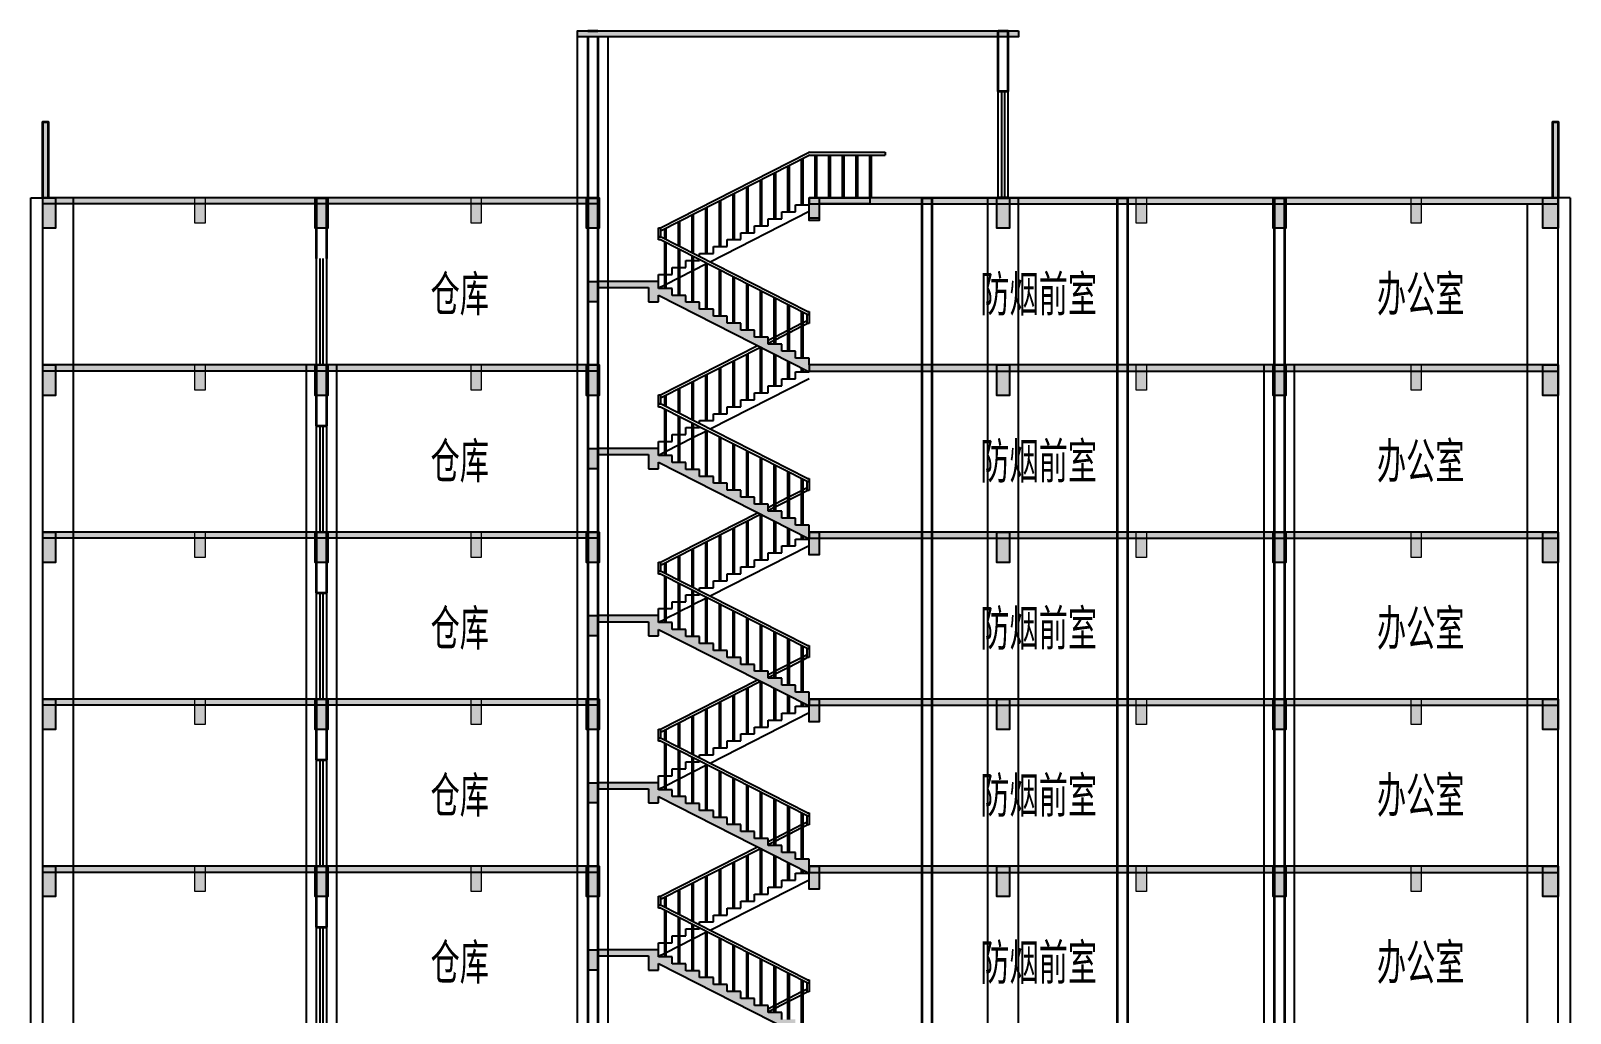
# Model space of a CAD drawing. Extents: x -129850 to 18340, y -11508 to 71861.
# Drawn here: x -30040 to 340, y 50198 to 69600 of the extents above; entities that cross this region are included whole.
import ezdxf

# ---------------------------------------------------------------- set-up
doc = ezdxf.new("R2010")
doc.units = 0
doc.header["$LTSCALE"] = 1000
doc.header["$MEASUREMENT"] = 0
for name, color, linetype in [('Beam', 230, 'Continuous'), ('COLUMN', 170, 'Continuous'), ('E_CURTWALL', 51, 'Continuous'), ('E_LINE', 7, 'Continuous'), ('FLOOR-100', 173, 'Continuous'), ('PUB_HATCH', 42, 'Continuous'), ('S_E_STAIR', 4, 'Continuous'), ('S_STAIR', 70, 'Continuous'), ('S_WINDOW', 4, 'Continuous'), ('Text', 7, 'Continuous'), ('TL-floor', 35, 'Continuous')]:
    doc.layers.add(name, color=color, linetype=linetype)
doc.layers.add('S_Beam', color=4, linetype='Continuous', lineweight=9)
doc.layers.add('S_WALL', color=40, linetype='Continuous', lineweight=35)
doc.styles.get("Standard").update_dxf_attribs({"font": 'gbenor.shx', "bigfont": 'gbcbig.shx'})

# ---------------------------------------------------------------- blocks, each defined once
blk = doc.blocks.new('$EWDLib$00001159')
for p, q in [((0, 0), (0, 1500)), ((84, 0), (84, 1500)), ((156, 0), (156, 1500)), ((240, 0), (240, 1500))]:
    blk.add_line(p, q)
blk = doc.blocks.new('*U270')
at = {"layer": 'Beam'}
h = blk.add_hatch(color=256, dxfattribs=at)
h.dxf.hatch_style = 1
h.paths.add_polyline_path([(-14950, 300), (-14700, 300), (-14700, -300), (-14950, -300)])
h = blk.add_hatch(color=256, dxfattribs=at)
h.dxf.hatch_style = 1
h.paths.add_polyline_path([(-9575, 300), (-9325, 300), (-9325, -300), (-9575, -300)])
h = blk.add_hatch(color=256, dxfattribs=at)
h.dxf.hatch_style = 1
h.paths.add_polyline_path([(-4225, 300), (-3975, 300), (-3975, -300), (-4225, -300)])
h = blk.add_hatch(color=256, dxfattribs=at)
h.dxf.hatch_style = 1
h.paths.add_polyline_path([(3875, 300), (4125, 300), (4125, -300), (3875, -300)])
h = blk.add_hatch(color=256, dxfattribs=at)
h.dxf.hatch_style = 1
h.paths.add_polyline_path([(9325, 300), (9575, 300), (9575, -300), (9325, -300)])
h = blk.add_hatch(color=256, dxfattribs=at)
h.dxf.hatch_style = 1
h.paths.add_polyline_path([(14650, 300), (14950, 300), (14950, -300), (14650, -300)])
at = {"layer": 'S_Beam'}
h = blk.add_hatch(color=256, dxfattribs=at)
h.dxf.hatch_style = 1
h.paths.add_polyline_path([(-11950, 300), (-11750, 300), (-11750, -200), (-11950, -200)])
h = blk.add_hatch(color=256, dxfattribs=at)
h.dxf.hatch_style = 1
h.paths.add_polyline_path([(-6500, 300), (-6300, 300), (-6300, -200), (-6500, -200)])
h = blk.add_hatch(color=256, dxfattribs=at)
h.dxf.hatch_style = 1
h.paths.add_polyline_path([(6625, 300), (6825, 300), (6825, -200), (6625, -200)])
h = blk.add_hatch(color=256, dxfattribs=at)
h.dxf.hatch_style = 1
h.paths.add_polyline_path([(12050, 300), (12250, 300), (12250, -200), (12050, -200)])
at = {"layer": 'Beam'}
for points in [[(-14950, 300), (-14700, 300), (-14700, -300), (-14950, -300)], [(-9575, 300), (-9325, 300), (-9325, -300), (-9575, -300)], [(-4225, 300), (-3975, 300), (-3975, -300), (-4225, -300)], [(3875, 300), (4125, 300), (4125, -300), (3875, -300)], [(9325, 300), (9575, 300), (9575, -300), (9325, -300)], [(14650, 300), (14950, 300), (14950, -300), (14650, -300)]]:
    blk.add_lwpolyline(points, close=True, dxfattribs=at)
at = {"layer": 'S_Beam'}
for points in [[(-11950, 300), (-11750, 300), (-11750, -200), (-11950, -200)], [(-6500, 300), (-6300, 300), (-6300, -200), (-6500, -200)], [(6625, 300), (6825, 300), (6825, -200), (6625, -200)], [(12050, 300), (12250, 300), (12250, -200), (12050, -200)]]:
    blk.add_lwpolyline(points, close=True, dxfattribs=at)
blk = doc.blocks.new('*U271')
at = {"layer": 'S_Beam', "color": 0, "linetype": 'ByBlock', "lineweight": -2, "transparency": 16777216}
for p in [(0, 49500), (0, 46200), (0, 42900), (0, 39600), (0, 36300)]:
    blk.add_blockref('*U270', p, dxfattribs=at)

msp = doc.modelspace()

# ---------------------------------------------------------------- hatches: boundary and pattern name
at = {"layer": 'FLOOR-100'}
h = msp.add_hatch(color=256, dxfattribs=at)
h.dxf.hatch_style = 1
h.paths.add_polyline_path([(-10550, 69480), (-10550, 69600), (-19250, 69600), (-19250, 69480)])
h = msp.add_hatch(color=256, dxfattribs=at)
h.dxf.hatch_style = 1
h.paths.add_polyline_path([(-18850, 66300), (-29800, 66300), (-29800, 66180), (-18850, 66180)])
h = msp.add_hatch(color=256, dxfattribs=at)
h.dxf.hatch_style = 1
h.paths.add_polyline_path([(-12450, 66180), (-12450, 66300), (-14680, 66300), (-14680, 66180)])
h = msp.add_hatch(color=256, dxfattribs=at)
h.dxf.hatch_style = 1
h.paths.add_polyline_path([(100, 66180), (100, 66300), (-12450, 66300), (-12450, 66180)])
h = msp.add_hatch(color=256, dxfattribs=at)
h.dxf.hatch_style = 1
h.paths.add_polyline_path([(-18850, 63000), (-29800, 63000), (-29800, 62880), (-18850, 62880)])
h = msp.add_hatch(color=256, dxfattribs=at)
h.dxf.hatch_style = 1
h.paths.add_polyline_path([(-12450, 63000), (-14680, 63000), (-14680, 62880), (-12450, 62880)])
h = msp.add_hatch(color=256, dxfattribs=at)
h.dxf.hatch_style = 1
h.paths.add_polyline_path([(100, 62880), (100, 63000), (-12450, 63000), (-12450, 62880)])
h = msp.add_hatch(color=256, dxfattribs=at)
h.dxf.hatch_style = 1
h.paths.add_polyline_path([(-18850, 59700), (-29800, 59700), (-29800, 59580), (-18850, 59580)])
h = msp.add_hatch(color=256, dxfattribs=at)
h.dxf.hatch_style = 1
h.paths.add_polyline_path([(-12450, 59700), (-14680, 59700), (-14680, 59580), (-12450, 59580)])
h = msp.add_hatch(color=256, dxfattribs=at)
h.dxf.hatch_style = 1
h.paths.add_polyline_path([(100, 59580), (100, 59700), (-12450, 59700), (-12450, 59580)])
h = msp.add_hatch(color=256, dxfattribs=at)
h.dxf.hatch_style = 1
h.paths.add_polyline_path([(-18850, 56400), (-29800, 56400), (-29800, 56280), (-18850, 56280)])
h = msp.add_hatch(color=256, dxfattribs=at)
h.dxf.hatch_style = 1
h.paths.add_polyline_path([(-12450, 56400), (-14680, 56400), (-14680, 56280), (-12450, 56280)])
h = msp.add_hatch(color=256, dxfattribs=at)
h.dxf.hatch_style = 1
h.paths.add_polyline_path([(100, 56280), (100, 56400), (-12450, 56400), (-12450, 56280)])
h = msp.add_hatch(color=256, dxfattribs=at)
h.dxf.hatch_style = 1
h.paths.add_polyline_path([(-18850, 53100), (-29800, 53100), (-29800, 52980), (-18850, 52980)])
h = msp.add_hatch(color=256, dxfattribs=at)
h.dxf.hatch_style = 1
h.paths.add_polyline_path([(-12450, 53100), (-14680, 53100), (-14680, 52980), (-12450, 52980)])
h = msp.add_hatch(color=256, dxfattribs=at)
h.dxf.hatch_style = 1
h.paths.add_polyline_path([(100, 52980), (100, 53100), (-12450, 53100), (-12450, 52980)])
at = {"layer": 'PUB_HATCH'}
for points in [[(-14680, 66300), (-13480, 66300), (-13480, 66180), (-14480, 66180), (-14480, 65900), (-14680, 65900)], [(-17650, 64650), (-18850, 64650), (-18850, 64530), (-17850, 64530), (-17850, 64250), (-17650, 64250)], [(-14680, 63000), (-14680, 63137.5), (-14950, 63137.5), (-14950, 63275), (-15220, 63275), (-15220, 63412.5), (-15490, 63412.5), (-15490, 63550), (-15760, 63550), (-15760, 63687.5), (-16030, 63687.5), (-16030, 63825), (-16300, 63825), (-16300, 63962.5), (-16570, 63962.5), (-16570, 64100), (-16840, 64100), (-16840, 64237.5), (-17110, 64237.5), (-17110, 64375), (-17380, 64375), (-17380, 64512.5), (-17650, 64512.5), (-17650, 64530), (-17650, 64377.8), (-14680, 62865.3)], [(-17650, 61350), (-18850, 61350), (-18850, 61230), (-17850, 61230), (-17850, 60950), (-17650, 60950)], [(-14680, 59700), (-14680, 59837.5), (-14950, 59837.5), (-14950, 59975), (-15220, 59975), (-15220, 60112.5), (-15490, 60112.5), (-15490, 60250), (-15760, 60250), (-15760, 60387.5), (-16030, 60387.5), (-16030, 60525), (-16300, 60525), (-16300, 60662.5), (-16570, 60662.5), (-16570, 60800), (-16840, 60800), (-16840, 60937.5), (-17110, 60937.5), (-17110, 61075), (-17380, 61075), (-17380, 61212.5), (-17650, 61212.5), (-17650, 61230), (-17650, 61077.8), (-14680, 59565.3)], [(-17650, 58050), (-18850, 58050), (-18850, 57930), (-17850, 57930), (-17850, 57650), (-17650, 57650)], [(-14680, 56400), (-14680, 56537.5), (-14950, 56537.5), (-14950, 56675), (-15220, 56675), (-15220, 56812.5), (-15490, 56812.5), (-15490, 56950), (-15760, 56950), (-15760, 57087.5), (-16030, 57087.5), (-16030, 57225), (-16300, 57225), (-16300, 57362.5), (-16570, 57362.5), (-16570, 57500), (-16840, 57500), (-16840, 57637.5), (-17110, 57637.5), (-17110, 57775), (-17380, 57775), (-17380, 57912.5), (-17650, 57912.5), (-17650, 57930), (-17650, 57777.8), (-14680, 56265.3)], [(-17650, 54750), (-18850, 54750), (-18850, 54630), (-17850, 54630), (-17850, 54350), (-17650, 54350)], [(-14680, 53100), (-14680, 53237.5), (-14950, 53237.5), (-14950, 53375), (-15220, 53375), (-15220, 53512.5), (-15490, 53512.5), (-15490, 53650), (-15760, 53650), (-15760, 53787.5), (-16030, 53787.5), (-16030, 53925), (-16300, 53925), (-16300, 54062.5), (-16570, 54062.5), (-16570, 54200), (-16840, 54200), (-16840, 54337.5), (-17110, 54337.5), (-17110, 54475), (-17380, 54475), (-17380, 54612.5), (-17650, 54612.5), (-17650, 54630), (-17650, 54477.8), (-14680, 52965.3)], [(-17650, 51450), (-18850, 51450), (-18850, 51330), (-17850, 51330), (-17850, 51050), (-17650, 51050)], [(-14680, 49800), (-14680, 49937.5), (-14950, 49937.5), (-14950, 50075), (-15220, 50075), (-15220, 50212.5), (-15490, 50212.5), (-15490, 50350), (-15760, 50350), (-15760, 50487.5), (-16030, 50487.5), (-16030, 50625), (-16300, 50625), (-16300, 50762.5), (-16570, 50762.5), (-16570, 50900), (-16840, 50900), (-16840, 51037.5), (-17110, 51037.5), (-17110, 51175), (-17380, 51175), (-17380, 51312.5), (-17650, 51312.5), (-17650, 51330), (-17650, 51177.8), (-14680, 49665.3)]]:
    msp.add_hatch(color=256, dxfattribs=at).paths.add_polyline_path(points)
at = {"layer": 'S_WALL'}
h = msp.add_hatch(color=256, dxfattribs=at)
h.dxf.hatch_style = 1
h.paths.add_polyline_path([(-29700, 67800), (-29800, 67800), (-29800, 66300), (-29700, 66300)])
h.paths.add_polyline_path([(0, 66300), (100, 66300), (100, 67800), (0, 67800)])
at = {"layer": 'TL-floor'}
h = msp.add_hatch(color=256, dxfattribs=at)
h.dxf.hatch_style = 1
h.paths.add_polyline_path([(-14680, 65850), (-14480, 65850), (-14480, 66300), (-14680, 66300)])
h = msp.add_hatch(color=256, dxfattribs=at)
h.dxf.hatch_style = 1
h.paths.add_polyline_path([(-18850, 64649.9), (-19050, 64649.9), (-19050, 64249.9), (-18850, 64249.9)])
h = msp.add_hatch(color=256, dxfattribs=at)
h.dxf.hatch_style = 1
h.paths.add_polyline_path([(-18850, 61349.9), (-19050, 61349.9), (-19050, 60949.9), (-18850, 60949.9)])
h = msp.add_hatch(color=256, dxfattribs=at)
h.dxf.hatch_style = 1
h.paths.add_polyline_path([(-14680, 59250), (-14480, 59250), (-14480, 59700), (-14680, 59700)])
h = msp.add_hatch(color=256, dxfattribs=at)
h.dxf.hatch_style = 1
h.paths.add_polyline_path([(-18850, 58049.9), (-19050, 58049.9), (-19050, 57649.9), (-18850, 57649.9)])
h = msp.add_hatch(color=256, dxfattribs=at)
h.dxf.hatch_style = 1
h.paths.add_polyline_path([(-14680, 55950), (-14480, 55950), (-14480, 56400), (-14680, 56400)])
h = msp.add_hatch(color=256, dxfattribs=at)
h.dxf.hatch_style = 1
h.paths.add_polyline_path([(-18850, 54749.9), (-19050, 54749.9), (-19050, 54349.9), (-18850, 54349.9)])
h = msp.add_hatch(color=256, dxfattribs=at)
h.dxf.hatch_style = 1
h.paths.add_polyline_path([(-14680, 52650), (-14480, 52650), (-14480, 53100), (-14680, 53100)])
h = msp.add_hatch(color=256, dxfattribs=at)
h.dxf.hatch_style = 1
h.paths.add_polyline_path([(-18850, 51449.9), (-19050, 51449.9), (-19050, 51049.9), (-18850, 51049.9)])

# ---------------------------------------------------------------- linework, layer by layer
at = {"layer": 'COLUMN'}
for p, q in [((-19250, -4500), (-19250, 69480)), ((-18650, 69480), (-18650, -4500)), ((-29800, 13500), (-29800, 66300)), ((-29200, -4500), (-29200, 66300)), ((-11150, -4500), (-11150, 66300)), ((-10550, -4500), (-10550, 66300)), ((100, -4500), (100, 66240)), ((-500, 13500), (-500, 66180)), ((-24600, -4500), (-24600, 63000)), ((-24000, -4500), (-24000, 63000)), ((-5700, -4500), (-5700, 63000)), ((-5100, -4500), (-5100, 63000))]:
    msp.add_line(p, q, dxfattribs=at)
at = {"layer": 'E_CURTWALL'}
for p, q in [((-30040, 13500), (-30040, 66300)), ((-30040, 66300), (-29800, 66300)), ((340, 66300), (100, 66300)), ((340, 66300), (340, 13500))]:
    msp.add_line(p, q, dxfattribs=at)
at = {"layer": 'E_LINE'}
for p, q in [((-12250, 61800), (-12250, 66300)), ((-12250, 66300), (-8600, 66300)), ((-8600, 66300), (-8600, 61800)), ((-8400, 66300), (-8400, 61800)), ((0, 66300), (-5300, 66300)), ((-12250, 58500), (-12250, 59700)), ((-8600, 59700), (-8600, 58500)), ((-8400, 59700), (-8400, 58500)), ((-12250, 55200), (-12250, 56400)), ((-8600, 56400), (-8600, 55200)), ((-8400, 56400), (-8400, 55200)), ((-12250, 51900), (-12250, 53100)), ((-8600, 53100), (-8600, 51900)), ((-8400, 53100), (-8400, 51900))]:
    msp.add_line(p, q, dxfattribs=at)
at = {"layer": 'FLOOR-100'}
for p, q in [((-18850, 66300), (-29800, 66300)), ((-18850, 66180), (-29800, 66180)), ((-18850, 63000), (-29800, 63000)), ((-18850, 62880), (-29800, 62880)), ((-18850, 59700), (-29800, 59700)), ((-18850, 59580), (-29800, 59580)), ((-18850, 56400), (-29800, 56400)), ((-18850, 56280), (-29800, 56280)), ((-18850, 53100), (-29800, 53100)), ((-18850, 52980), (-29800, 52980))]:
    msp.add_line(p, q, dxfattribs=at)
for points in [[(-10550, 69600), (-10550, 69480), (-19250, 69480), (-19250, 69600)], [(-14680, 66300), (-14680, 66180), (-12450, 66180), (-12450, 66300)], [(-12450, 66300), (-12450, 66180), (100, 66180), (100, 66300)], [(-14680, 63000), (-14680, 62880), (-12450, 62880), (-12450, 63000)], [(-12450, 63000), (-12450, 62880), (100, 62880), (100, 63000)], [(-14680, 59700), (-14680, 59580), (-12450, 59580), (-12450, 59700)], [(-12450, 59700), (-12450, 59580), (100, 59580), (100, 59700)], [(-14680, 56400), (-14680, 56280), (-12450, 56280), (-12450, 56400)], [(-12450, 56400), (-12450, 56280), (100, 56280), (100, 56400)], [(-14680, 53100), (-14680, 52980), (-12450, 52980), (-12450, 53100)], [(-12450, 53100), (-12450, 52980), (100, 52980), (100, 53100)]]:
    msp.add_lwpolyline(points, close=True, dxfattribs=at)
at = {"layer": 'S_E_STAIR'}
for p, q in [((-17610, 65707.9), (-14690.7, 67194.6)), ((-14668, 67200), (-13180, 67200)), ((-14668, 67140), (-13180, 67140)), ((-14560, 66300), (-14560, 67140)), ((-14530, 66300), (-14530, 67140)), ((-14290, 66300), (-14290, 67140)), ((-14260, 66300), (-14260, 67140)), ((-14020, 66300), (-14020, 67140)), ((-13990, 66300), (-13990, 67140)), ((-13750, 66300), (-13750, 67140)), ((-13720, 66300), (-13720, 67140)), ((-13480, 66300), (-13480, 67140)), ((-13450, 66300), (-13450, 67140)), ((-13180, 67200), (-13180, 67140)), ((-17610, 65647.9), (-14690.7, 67134.6)), ((-15100, 66025), (-15100, 66926.1)), ((-15070, 66025), (-15070, 66941.4)), ((-14830, 66162.5), (-14830, 67063.6)), ((-14800, 66162.5), (-14800, 67078.9)), ((-15640, 65750), (-15640, 66651.1)), ((-15610, 65750), (-15610, 66666.4)), ((-15370, 65887.5), (-15370, 66788.6)), ((-15340, 65887.5), (-15340, 66803.9)), ((-16450, 65337.5), (-16450, 66238.6)), ((-16420, 65337.5), (-16420, 66253.9)), ((-16180, 65475), (-16180, 66376.1)), ((-16150, 65475), (-16150, 66391.4)), ((-15910, 65612.5), (-15910, 66513.6)), ((-15880, 65612.5), (-15880, 66528.9)), ((-14680, 66162.5), (-14680, 66300)), ((-16990, 65213.9), (-16990, 65963.6)), ((-16960, 65198.6), (-16960, 65978.9)), ((-16720, 65200), (-16720, 66101.1)), ((-16690, 65200), (-16690, 66116.4)), ((-14680, 66027.8), (-16634.1, 65032.7)), ((-15220, 65887.5), (-15220, 66025)), ((-15220, 66025), (-14950, 66025)), ((-14950, 66025), (-14950, 66162.5)), ((-14950, 66162.5), (-14680, 66162.5)), ((-17650, 65529.6), (-17650, 65707.9)), ((-17650, 65707.9), (-17610, 65707.9)), ((-17610, 65707.9), (-17610, 65529.6)), ((-17530, 65488.9), (-17530, 65688.6)), ((-17500, 65473.6), (-17500, 65703.9)), ((-17260, 65351.4), (-17260, 65826.1)), ((-17230, 65336.1), (-17230, 65841.4)), ((-15760, 65612.5), (-15760, 65750)), ((-15760, 65750), (-15490, 65750)), ((-15490, 65750), (-15490, 65887.5)), ((-15490, 65887.5), (-15220, 65887.5)), ((-17650, 65469.6), (-17650, 65529.6)), ((-17650, 65529.6), (-17610, 65529.6)), ((-17610, 65529.6), (-17650, 65529.6)), ((-17610, 65469.6), (-17650, 65469.6)), ((-14720, 64057.9), (-17610, 65529.6)), ((-14720, 63997.9), (-17610, 65469.6)), ((-17530, 64512.5), (-17530, 65428.9)), ((-17500, 64512.5), (-17500, 65413.6)), ((-16570, 65200), (-16570, 65337.5)), ((-16570, 65337.5), (-16300, 65337.5)), ((-16300, 65337.5), (-16300, 65475)), ((-16300, 65475), (-16030, 65475)), ((-16030, 65475), (-16030, 65612.5)), ((-16030, 65612.5), (-15760, 65612.5)), ((-17260, 64375), (-17260, 65291.4)), ((-17230, 64375), (-17230, 65276.1)), ((-17110, 64925), (-17110, 65062.5)), ((-17110, 65062.5), (-16990, 65062.5)), ((-16990, 64237.5), (-16990, 65153.9)), ((-16960, 64237.5), (-16960, 65138.6)), ((-16960, 65062.5), (-16840, 65062.5)), ((-16840, 65137.5), (-16840, 65200)), ((-16840, 65200), (-16570, 65200)), ((-16840, 65062.5), (-16840, 65077.5)), ((-16720, 64100), (-16720, 65016.4)), ((-17650, 64650), (-17650, 64787.5)), ((-17650, 64787.5), (-17530, 64787.5)), ((-17500, 64787.5), (-17380, 64787.5)), ((-17260, 64713.9), (-17500, 64591.7)), ((-17380, 64787.5), (-17380, 64925)), ((-17380, 64925), (-17260, 64925)), ((-17230, 64925), (-17110, 64925)), ((-16990, 64851.4), (-17230, 64729.2)), ((-16720, 64988.9), (-16960, 64866.7)), ((-16690, 64100), (-16690, 65001.1)), ((-16450, 63962.5), (-16450, 64878.9)), ((-16420, 63962.5), (-16420, 64863.6)), ((-16180, 63825), (-16180, 64741.4)), ((-16150, 63825), (-16150, 64726.1)), ((-17530, 64576.4), (-17650, 64515.3)), ((-15910, 63687.5), (-15910, 64603.9)), ((-15880, 63687.5), (-15880, 64588.6)), ((-15640, 63550), (-15640, 64466.4)), ((-15610, 63550), (-15610, 64451.1)), ((-15370, 63412.5), (-15370, 64328.9)), ((-15340, 63412.5), (-15340, 64313.6)), ((-15100, 63275), (-15100, 64191.4)), ((-15070, 63275), (-15070, 64176.1)), ((-15070, 63701.4), (-14830, 63823.6)), ((-14830, 63137.5), (-14830, 64053.9)), ((-14800, 63137.5), (-14800, 64038.6)), ((-14800, 63838.9), (-14720, 63879.6)), ((-14800, 63778.9), (-14720, 63819.6)), ((-14720, 64057.9), (-14680, 64057.9)), ((-14680, 63997.9), (-14720, 63997.9)), ((-14720, 63997.9), (-14680, 63997.9)), ((-14720, 63819.6), (-14720, 63997.9)), ((-14680, 63819.6), (-14720, 63819.6)), ((-14680, 64057.9), (-14680, 63997.9)), ((-14680, 63997.9), (-14680, 63819.6)), ((-15490, 63487.5), (-15370, 63548.6)), ((-15340, 63563.9), (-15100, 63686.1)), ((-15340, 63503.9), (-15100, 63626.1)), ((-15070, 63641.4), (-14830, 63763.6)), ((-17610, 62407.9), (-15695.9, 63382.7)), ((-17610, 62347.9), (-15636.9, 63352.7)), ((-15910, 62312.5), (-15910, 63213.6)), ((-15880, 62312.5), (-15880, 63228.9)), ((-15640, 62450), (-15640, 63351.1)), ((-15610, 62450), (-15610, 63338.9)), ((-15490, 63427.5), (-15370, 63488.6)), ((-15370, 62587.5), (-15370, 63216.7)), ((-15340, 62587.5), (-15340, 63201.4)), ((-16450, 62037.5), (-16450, 62938.6)), ((-16420, 62037.5), (-16420, 62953.9)), ((-16180, 62175), (-16180, 63076.1)), ((-16150, 62175), (-16150, 63091.4)), ((-15100, 62725), (-15100, 63079.2)), ((-15070, 62725), (-15070, 63063.9)), ((-14830, 62862.5), (-14830, 62941.7)), ((-14800, 62862.5), (-14800, 62926.4)), ((-16990, 61913.9), (-16990, 62663.6)), ((-16960, 61898.6), (-16960, 62678.9)), ((-16720, 61900), (-16720, 62801.1)), ((-16690, 61900), (-16690, 62816.4)), ((-14680, 62727.8), (-16634.1, 61732.7)), ((-15490, 62450), (-15490, 62587.5)), ((-15490, 62587.5), (-15220, 62587.5)), ((-15220, 62587.5), (-15220, 62725)), ((-15220, 62725), (-14950, 62725)), ((-14950, 62725), (-14950, 62862.5)), ((-14950, 62862.5), (-14680, 62862.5)), ((-17650, 62229.6), (-17650, 62407.9)), ((-17650, 62407.9), (-17610, 62407.9)), ((-17610, 62407.9), (-17610, 62229.6)), ((-17530, 62188.9), (-17530, 62388.6)), ((-17500, 62173.6), (-17500, 62403.9)), ((-17260, 62051.4), (-17260, 62526.1)), ((-17230, 62036.1), (-17230, 62541.4)), ((-16030, 62175), (-16030, 62312.5)), ((-16030, 62312.5), (-15760, 62312.5)), ((-15760, 62312.5), (-15760, 62450)), ((-15760, 62450), (-15490, 62450)), ((-17650, 62169.6), (-17650, 62229.6)), ((-17650, 62229.6), (-17610, 62229.6)), ((-17610, 62229.6), (-17650, 62229.6)), ((-17610, 62169.6), (-17650, 62169.6)), ((-14720, 60757.9), (-17610, 62229.6)), ((-14720, 60697.9), (-17610, 62169.6)), ((-17530, 61212.5), (-17530, 62128.9)), ((-17500, 61212.5), (-17500, 62113.6)), ((-17260, 61075), (-17260, 61991.4)), ((-17230, 61075), (-17230, 61976.1)), ((-16570, 61900), (-16570, 62037.5)), ((-16570, 62037.5), (-16300, 62037.5)), ((-16300, 62037.5), (-16300, 62175)), ((-16300, 62175), (-16030, 62175)), ((-17110, 61625), (-17110, 61762.5)), ((-17110, 61762.5), (-16990, 61762.5)), ((-16990, 60937.5), (-16990, 61853.9)), ((-16960, 60937.5), (-16960, 61838.6)), ((-16960, 61762.5), (-16840, 61762.5)), ((-16720, 61688.9), (-16960, 61566.7)), ((-16840, 61837.5), (-16840, 61900)), ((-16840, 61900), (-16570, 61900)), ((-16840, 61762.5), (-16840, 61777.5)), ((-16720, 60800), (-16720, 61716.4)), ((-16690, 60800), (-16690, 61701.1)), ((-17650, 61350), (-17650, 61487.5)), ((-17650, 61487.5), (-17530, 61487.5)), ((-17500, 61487.5), (-17380, 61487.5)), ((-17260, 61413.9), (-17500, 61291.7)), ((-17380, 61487.5), (-17380, 61625)), ((-17380, 61625), (-17260, 61625)), ((-17230, 61625), (-17110, 61625)), ((-16990, 61551.4), (-17230, 61429.2)), ((-16450, 60662.5), (-16450, 61578.9)), ((-16420, 60662.5), (-16420, 61563.6)), ((-16180, 60525), (-16180, 61441.4)), ((-16150, 60525), (-16150, 61426.1)), ((-17530, 61276.4), (-17650, 61215.3)), ((-15910, 60387.5), (-15910, 61303.9)), ((-15880, 60387.5), (-15880, 61288.6)), ((-15640, 60250), (-15640, 61166.4)), ((-15610, 60250), (-15610, 61151.1)), ((-15370, 60112.5), (-15370, 61028.9)), ((-15340, 60112.5), (-15340, 61013.6)), ((-15100, 59975), (-15100, 60891.4)), ((-15070, 59975), (-15070, 60876.1)), ((-15070, 60401.4), (-14830, 60523.6)), ((-15070, 60341.4), (-14830, 60463.6)), ((-14830, 59837.5), (-14830, 60753.9)), ((-14800, 59837.5), (-14800, 60738.6)), ((-14800, 60538.9), (-14720, 60579.6)), ((-14800, 60478.9), (-14720, 60519.6)), ((-14720, 60757.9), (-14680, 60757.9)), ((-14680, 60697.9), (-14720, 60697.9)), ((-14720, 60697.9), (-14680, 60697.9)), ((-14720, 60519.6), (-14720, 60697.9)), ((-14680, 60519.6), (-14720, 60519.6)), ((-14680, 60757.9), (-14680, 60697.9)), ((-14680, 60697.9), (-14680, 60519.6)), ((-15490, 60187.5), (-15370, 60248.6)), ((-15490, 60127.5), (-15370, 60188.6)), ((-15340, 60263.9), (-15100, 60386.1)), ((-15340, 60203.9), (-15100, 60326.1)), ((-17610, 59107.9), (-15695.9, 60082.7)), ((-17610, 59047.9), (-15636.9, 60052.7)), ((-15910, 59012.5), (-15910, 59913.6)), ((-15880, 59012.5), (-15880, 59928.9)), ((-15640, 59150), (-15640, 60051.1)), ((-15610, 59150), (-15610, 60038.9)), ((-15370, 59287.5), (-15370, 59916.7)), ((-15340, 59287.5), (-15340, 59901.4)), ((-16450, 58737.5), (-16450, 59638.6)), ((-16420, 58737.5), (-16420, 59653.9)), ((-16180, 58875), (-16180, 59776.1)), ((-16150, 58875), (-16150, 59791.4)), ((-15100, 59425), (-15100, 59779.2)), ((-15070, 59425), (-15070, 59763.9)), ((-14950, 59425), (-14950, 59562.5)), ((-14950, 59562.5), (-14680, 59562.5)), ((-14830, 59562.5), (-14830, 59641.7)), ((-14800, 59562.5), (-14800, 59626.4)), ((-17230, 58736.1), (-17230, 59241.4)), ((-16990, 58613.9), (-16990, 59363.6)), ((-16960, 58598.6), (-16960, 59378.9)), ((-16720, 58600), (-16720, 59501.1)), ((-16690, 58600), (-16690, 59516.4)), ((-14680, 59427.8), (-16634.1, 58432.7)), ((-15490, 59150), (-15490, 59287.5)), ((-15490, 59287.5), (-15220, 59287.5)), ((-15220, 59287.5), (-15220, 59425)), ((-15220, 59425), (-14950, 59425)), ((-17650, 58929.6), (-17650, 59107.9)), ((-17650, 59107.9), (-17610, 59107.9)), ((-17610, 59107.9), (-17610, 58929.6)), ((-17530, 58888.9), (-17530, 59088.6)), ((-17500, 58873.6), (-17500, 59103.9)), ((-17260, 58751.4), (-17260, 59226.1)), ((-16030, 58875), (-16030, 59012.5)), ((-16030, 59012.5), (-15760, 59012.5)), ((-15760, 59012.5), (-15760, 59150)), ((-15760, 59150), (-15490, 59150)), ((-17650, 58869.6), (-17650, 58929.6)), ((-17650, 58929.6), (-17610, 58929.6)), ((-17610, 58929.6), (-17650, 58929.6)), ((-17610, 58869.6), (-17650, 58869.6)), ((-14720, 57457.9), (-17610, 58929.6)), ((-14720, 57397.9), (-17610, 58869.6)), ((-17530, 57912.5), (-17530, 58828.9)), ((-17500, 57912.5), (-17500, 58813.6)), ((-17260, 57775), (-17260, 58691.4)), ((-17230, 57775), (-17230, 58676.1)), ((-16570, 58600), (-16570, 58737.5)), ((-16570, 58737.5), (-16300, 58737.5)), ((-16300, 58737.5), (-16300, 58875)), ((-16300, 58875), (-16030, 58875)), ((-17110, 58325), (-17110, 58462.5)), ((-17110, 58462.5), (-16990, 58462.5)), ((-16990, 57637.5), (-16990, 58553.9)), ((-16960, 57637.5), (-16960, 58538.6)), ((-16960, 58462.5), (-16840, 58462.5)), ((-16720, 58388.9), (-16960, 58266.7)), ((-16840, 58537.5), (-16840, 58600)), ((-16840, 58600), (-16570, 58600)), ((-16840, 58462.5), (-16840, 58477.5)), ((-16720, 57500), (-16720, 58416.4)), ((-16690, 57500), (-16690, 58401.1)), ((-17650, 58050), (-17650, 58187.5)), ((-17650, 58187.5), (-17530, 58187.5)), ((-17500, 58187.5), (-17380, 58187.5)), ((-17260, 58113.9), (-17500, 57991.7)), ((-17380, 58187.5), (-17380, 58325)), ((-17380, 58325), (-17260, 58325)), ((-17230, 58325), (-17110, 58325)), ((-16990, 58251.4), (-17230, 58129.2)), ((-16450, 57362.5), (-16450, 58278.9)), ((-16420, 57362.5), (-16420, 58263.6)), ((-16180, 57225), (-16180, 58141.4)), ((-16150, 57225), (-16150, 58126.1)), ((-17530, 57976.4), (-17650, 57915.3)), ((-15910, 57087.5), (-15910, 58003.9)), ((-15880, 57087.5), (-15880, 57988.6)), ((-15640, 56950), (-15640, 57866.4)), ((-15610, 56950), (-15610, 57851.1)), ((-15370, 56812.5), (-15370, 57728.9)), ((-15340, 56812.5), (-15340, 57713.6)), ((-15100, 56675), (-15100, 57591.4)), ((-15070, 56675), (-15070, 57576.1)), ((-14830, 56537.5), (-14830, 57453.9)), ((-14800, 56537.5), (-14800, 57438.6)), ((-14720, 57457.9), (-14680, 57457.9)), ((-14680, 57457.9), (-14680, 57397.9)), ((-15070, 57101.4), (-14830, 57223.6)), ((-15070, 57041.4), (-14830, 57163.6)), ((-14800, 57238.9), (-14720, 57279.6)), ((-14800, 57178.9), (-14720, 57219.6)), ((-14680, 57397.9), (-14720, 57397.9)), ((-14720, 57397.9), (-14680, 57397.9)), ((-14720, 57219.6), (-14720, 57397.9)), ((-14680, 57219.6), (-14720, 57219.6)), ((-14680, 57397.9), (-14680, 57219.6)), ((-15490, 56887.5), (-15370, 56948.6)), ((-15490, 56827.5), (-15370, 56888.6)), ((-15340, 56963.9), (-15100, 57086.1)), ((-15340, 56903.9), (-15100, 57026.1)), ((-17610, 55807.9), (-15695.9, 56782.7)), ((-17610, 55747.9), (-15636.9, 56752.7)), ((-15910, 55712.5), (-15910, 56613.6)), ((-15880, 55712.5), (-15880, 56628.9)), ((-15640, 55850), (-15640, 56751.1)), ((-15610, 55850), (-15610, 56738.9)), ((-15370, 55987.5), (-15370, 56616.7)), ((-15340, 55987.5), (-15340, 56601.4)), ((-16690, 55300), (-16690, 56216.4)), ((-16450, 55437.5), (-16450, 56338.6)), ((-16420, 55437.5), (-16420, 56353.9)), ((-16180, 55575), (-16180, 56476.1)), ((-16150, 55575), (-16150, 56491.4)), ((-15100, 56125), (-15100, 56479.2)), ((-15070, 56125), (-15070, 56463.9)), ((-14950, 56125), (-14950, 56262.5)), ((-14950, 56262.5), (-14680, 56262.5)), ((-14830, 56262.5), (-14830, 56341.7)), ((-14800, 56262.5), (-14800, 56326.4)), ((-17260, 55451.4), (-17260, 55926.1)), ((-17230, 55436.1), (-17230, 55941.4)), ((-16990, 55313.9), (-16990, 56063.6)), ((-16960, 55298.6), (-16960, 56078.9)), ((-16720, 55300), (-16720, 56201.1)), ((-14680, 56127.8), (-16634.1, 55132.7)), ((-15490, 55850), (-15490, 55987.5)), ((-15490, 55987.5), (-15220, 55987.5)), ((-15220, 55987.5), (-15220, 56125)), ((-15220, 56125), (-14950, 56125)), ((-17650, 55629.6), (-17650, 55807.9)), ((-17650, 55807.9), (-17610, 55807.9)), ((-17650, 55569.6), (-17650, 55629.6)), ((-17650, 55629.6), (-17610, 55629.6)), ((-17610, 55629.6), (-17650, 55629.6)), ((-17610, 55807.9), (-17610, 55629.6)), ((-14720, 54157.9), (-17610, 55629.6)), ((-17530, 55588.9), (-17530, 55788.6)), ((-17500, 55573.6), (-17500, 55803.9)), ((-16030, 55575), (-16030, 55712.5)), ((-16030, 55712.5), (-15760, 55712.5)), ((-15760, 55712.5), (-15760, 55850)), ((-15760, 55850), (-15490, 55850)), ((-17610, 55569.6), (-17650, 55569.6)), ((-14720, 54097.9), (-17610, 55569.6)), ((-17530, 54612.5), (-17530, 55528.9)), ((-17500, 54612.5), (-17500, 55513.6)), ((-17260, 54475), (-17260, 55391.4)), ((-17230, 54475), (-17230, 55376.1)), ((-16840, 55237.5), (-16840, 55300)), ((-16840, 55300), (-16570, 55300)), ((-16570, 55300), (-16570, 55437.5)), ((-16570, 55437.5), (-16300, 55437.5)), ((-16300, 55437.5), (-16300, 55575)), ((-16300, 55575), (-16030, 55575)), ((-17380, 54887.5), (-17380, 55025)), ((-17380, 55025), (-17260, 55025)), ((-17230, 55025), (-17110, 55025)), ((-17110, 55025), (-17110, 55162.5)), ((-17110, 55162.5), (-16990, 55162.5)), ((-16990, 54337.5), (-16990, 55253.9)), ((-16960, 54337.5), (-16960, 55238.6)), ((-16960, 55162.5), (-16840, 55162.5)), ((-16720, 55088.9), (-16960, 54966.7)), ((-16840, 55162.5), (-16840, 55177.5)), ((-16720, 54200), (-16720, 55116.4)), ((-16690, 54200), (-16690, 55101.1)), ((-17650, 54750), (-17650, 54887.5)), ((-17650, 54887.5), (-17530, 54887.5)), ((-17500, 54887.5), (-17380, 54887.5)), ((-17260, 54813.9), (-17500, 54691.7)), ((-16990, 54951.4), (-17230, 54829.2)), ((-16450, 54062.5), (-16450, 54978.9)), ((-16420, 54062.5), (-16420, 54963.6)), ((-16180, 53925), (-16180, 54841.4)), ((-16150, 53925), (-16150, 54826.1)), ((-15910, 53787.5), (-15910, 54703.9)), ((-15880, 53787.5), (-15880, 54688.6)), ((-17530, 54676.4), (-17650, 54615.3)), ((-15640, 53650), (-15640, 54566.4)), ((-15610, 53650), (-15610, 54551.1)), ((-15370, 53512.5), (-15370, 54428.9)), ((-15340, 53512.5), (-15340, 54413.6)), ((-15100, 53375), (-15100, 54291.4)), ((-15070, 53375), (-15070, 54276.1)), ((-14830, 53237.5), (-14830, 54153.9)), ((-14800, 53237.5), (-14800, 54138.6)), ((-14720, 54157.9), (-14680, 54157.9)), ((-14680, 54097.9), (-14720, 54097.9)), ((-14720, 54097.9), (-14680, 54097.9)), ((-14720, 53919.6), (-14720, 54097.9)), ((-14680, 54157.9), (-14680, 54097.9)), ((-14680, 54097.9), (-14680, 53919.6)), ((-15340, 53663.9), (-15100, 53786.1)), ((-15070, 53801.4), (-14830, 53923.6)), ((-15070, 53741.4), (-14830, 53863.6)), ((-14800, 53938.9), (-14720, 53979.6)), ((-14800, 53878.9), (-14720, 53919.6)), ((-14680, 53919.6), (-14720, 53919.6)), ((-17610, 52507.9), (-15695.9, 53482.7)), ((-15490, 53587.5), (-15370, 53648.6)), ((-15490, 53527.5), (-15370, 53588.6)), ((-15340, 53603.9), (-15100, 53726.1)), ((-17610, 52447.9), (-15636.9, 53452.7)), ((-16180, 52275), (-16180, 53176.1)), ((-16150, 52275), (-16150, 53191.4)), ((-15910, 52412.5), (-15910, 53313.6)), ((-15880, 52412.5), (-15880, 53328.9)), ((-15640, 52550), (-15640, 53451.1)), ((-15610, 52550), (-15610, 53438.9)), ((-15370, 52687.5), (-15370, 53316.7)), ((-15340, 52687.5), (-15340, 53301.4)), ((-15100, 52825), (-15100, 53179.2)), ((-16720, 52000), (-16720, 52901.1)), ((-16690, 52000), (-16690, 52916.4)), ((-16450, 52137.5), (-16450, 53038.6)), ((-16420, 52137.5), (-16420, 53053.9)), ((-15070, 52825), (-15070, 53163.9)), ((-14950, 52825), (-14950, 52962.5)), ((-14950, 52962.5), (-14680, 52962.5)), ((-14830, 52962.5), (-14830, 53041.7)), ((-14800, 52962.5), (-14800, 53026.4)), ((-17260, 52151.4), (-17260, 52626.1)), ((-17230, 52136.1), (-17230, 52641.4)), ((-16990, 52013.9), (-16990, 52763.6)), ((-16960, 51998.6), (-16960, 52778.9)), ((-14680, 52827.8), (-16634.1, 51832.7)), ((-15490, 52550), (-15490, 52687.5)), ((-15490, 52687.5), (-15220, 52687.5)), ((-15220, 52687.5), (-15220, 52825)), ((-15220, 52825), (-14950, 52825)), ((-17650, 52329.6), (-17650, 52507.9)), ((-17650, 52507.9), (-17610, 52507.9)), ((-17650, 52269.6), (-17650, 52329.6)), ((-17650, 52329.6), (-17610, 52329.6)), ((-17610, 52329.6), (-17650, 52329.6)), ((-17610, 52269.6), (-17650, 52269.6)), ((-17610, 52507.9), (-17610, 52329.6)), ((-14720, 50857.9), (-17610, 52329.6)), ((-14720, 50797.9), (-17610, 52269.6)), ((-17530, 52288.9), (-17530, 52488.6)), ((-17500, 52273.6), (-17500, 52503.9)), ((-16300, 52137.5), (-16300, 52275)), ((-16300, 52275), (-16030, 52275)), ((-16030, 52275), (-16030, 52412.5)), ((-16030, 52412.5), (-15760, 52412.5)), ((-15760, 52412.5), (-15760, 52550)), ((-15760, 52550), (-15490, 52550)), ((-17530, 51312.5), (-17530, 52228.9)), ((-17500, 51312.5), (-17500, 52213.6)), ((-17260, 51175), (-17260, 52091.4)), ((-17230, 51175), (-17230, 52076.1)), ((-16990, 51037.5), (-16990, 51953.9)), ((-16840, 51937.5), (-16840, 52000)), ((-16840, 52000), (-16570, 52000)), ((-16570, 52000), (-16570, 52137.5)), ((-16570, 52137.5), (-16300, 52137.5)), ((-17380, 51587.5), (-17380, 51725)), ((-17380, 51725), (-17260, 51725)), ((-17230, 51725), (-17110, 51725)), ((-16990, 51651.4), (-17230, 51529.2)), ((-17110, 51725), (-17110, 51862.5)), ((-17110, 51862.5), (-16990, 51862.5)), ((-16960, 51037.5), (-16960, 51938.6)), ((-16960, 51862.5), (-16840, 51862.5)), ((-16720, 51788.9), (-16960, 51666.7)), ((-16840, 51862.5), (-16840, 51877.5)), ((-16720, 50900), (-16720, 51816.4)), ((-16690, 50900), (-16690, 51801.1)), ((-16450, 50762.5), (-16450, 51678.9)), ((-16420, 50762.5), (-16420, 51663.6)), ((-17650, 51450), (-17650, 51587.5)), ((-17650, 51587.5), (-17530, 51587.5)), ((-17530, 51376.4), (-17650, 51315.3)), ((-17500, 51587.5), (-17380, 51587.5)), ((-17260, 51513.9), (-17500, 51391.7)), ((-16180, 50625), (-16180, 51541.4)), ((-16150, 50625), (-16150, 51526.1)), ((-15910, 50487.5), (-15910, 51403.9)), ((-15880, 50487.5), (-15880, 51388.6)), ((-15640, 50350), (-15640, 51266.4)), ((-15610, 50350), (-15610, 51251.1)), ((-15370, 50212.5), (-15370, 51128.9)), ((-15340, 50212.5), (-15340, 51113.6)), ((-15100, 50075), (-15100, 50991.4)), ((-15070, 50075), (-15070, 50976.1)), ((-14830, 49937.5), (-14830, 50853.9)), ((-14800, 49937.5), (-14800, 50838.6)), ((-14720, 50857.9), (-14680, 50857.9)), ((-14680, 50797.9), (-14720, 50797.9)), ((-14720, 50797.9), (-14680, 50797.9)), ((-14720, 50619.6), (-14720, 50797.9)), ((-14680, 50857.9), (-14680, 50797.9)), ((-14680, 50797.9), (-14680, 50619.6)), ((-15340, 50363.9), (-15100, 50486.1)), ((-15070, 50501.4), (-14830, 50623.6)), ((-15070, 50441.4), (-14830, 50563.6)), ((-14800, 50638.9), (-14720, 50679.6)), ((-14800, 50578.9), (-14720, 50619.6)), ((-14680, 50619.6), (-14720, 50619.6)), ((-15490, 50287.5), (-15370, 50348.6)), ((-15490, 50227.5), (-15370, 50288.6)), ((-15340, 50303.9), (-15100, 50426.1))]:
    msp.add_line(p, q, dxfattribs=at)
for centre in [(-14668, 67150), (-14668, 67090)]:
    msp.add_arc(centre, 50, 90, 116.98789, dxfattribs=at)
at = {"layer": 'S_STAIR'}
for p, q in [((-14680, 66300), (-13480, 66300)), ((-14680, 65900), (-14680, 66300)), ((-13480, 66300), (-13480, 66180)), ((-13480, 66180), (-14480, 66180)), ((-14480, 66180), (-14480, 65900)), ((-14480, 65900), (-14680, 65900)), ((-18850, 64650), (-18850, 64530)), ((-17650, 64650), (-18850, 64650)), ((-18850, 64650), (-18850, 64530)), ((-18850, 64530), (-17850, 64530)), ((-17850, 64530), (-17850, 64250)), ((-17650, 64512.5), (-17650, 64650)), ((-17380, 64512.5), (-17650, 64512.5)), ((-17380, 64375), (-17380, 64512.5)), ((-17850, 64250), (-17650, 64250)), ((-17650, 64377.8), (-14680, 62865.3)), ((-17650, 64250), (-17650, 64377.8)), ((-17110, 64375), (-17380, 64375)), ((-17110, 64237.5), (-17110, 64375)), ((-16840, 64237.5), (-17110, 64237.5)), ((-16840, 64100), (-16840, 64237.5)), ((-16570, 64100), (-16840, 64100)), ((-16570, 63962.5), (-16570, 64100)), ((-16300, 63962.5), (-16570, 63962.5)), ((-16300, 63825), (-16300, 63962.5)), ((-16030, 63825), (-16300, 63825)), ((-16030, 63687.5), (-16030, 63825)), ((-15760, 63687.5), (-16030, 63687.5)), ((-15760, 63550), (-15760, 63687.5)), ((-15490, 63550), (-15760, 63550)), ((-15490, 63412.5), (-15490, 63550)), ((-15220, 63412.5), (-15490, 63412.5)), ((-15220, 63275), (-15220, 63412.5)), ((-14950, 63275), (-15220, 63275)), ((-14950, 63137.5), (-14950, 63275)), ((-14680, 63137.5), (-14950, 63137.5)), ((-14680, 63000), (-14680, 63137.5)), ((-18850, 61350), (-18850, 61230)), ((-17650, 61350), (-18850, 61350)), ((-18850, 61350), (-18850, 61230)), ((-18850, 61230), (-17850, 61230)), ((-17850, 61230), (-17850, 60950)), ((-17650, 61212.5), (-17650, 61350)), ((-17380, 61212.5), (-17650, 61212.5)), ((-17650, 61077.8), (-14680, 59565.3)), ((-17650, 60950), (-17650, 61077.8)), ((-17380, 61075), (-17380, 61212.5)), ((-17110, 61075), (-17380, 61075)), ((-17110, 60937.5), (-17110, 61075)), ((-17850, 60950), (-17650, 60950)), ((-16840, 60937.5), (-17110, 60937.5)), ((-16840, 60800), (-16840, 60937.5)), ((-16570, 60800), (-16840, 60800)), ((-16570, 60662.5), (-16570, 60800)), ((-16300, 60662.5), (-16570, 60662.5)), ((-16300, 60525), (-16300, 60662.5)), ((-16030, 60525), (-16300, 60525)), ((-16030, 60387.5), (-16030, 60525)), ((-15760, 60387.5), (-16030, 60387.5)), ((-15760, 60250), (-15760, 60387.5)), ((-15490, 60250), (-15760, 60250)), ((-15490, 60112.5), (-15490, 60250)), ((-15220, 60112.5), (-15490, 60112.5)), ((-15220, 59975), (-15220, 60112.5)), ((-14950, 59975), (-15220, 59975)), ((-14950, 59837.5), (-14950, 59975)), ((-14680, 59837.5), (-14950, 59837.5)), ((-14680, 59700), (-14680, 59837.5)), ((-18850, 58050), (-18850, 57930)), ((-17650, 58050), (-18850, 58050)), ((-18850, 58050), (-18850, 57930)), ((-17650, 57912.5), (-17650, 58050)), ((-18850, 57930), (-17850, 57930)), ((-17850, 57930), (-17850, 57650)), ((-17380, 57912.5), (-17650, 57912.5)), ((-17650, 57777.8), (-14680, 56265.3)), ((-17650, 57650), (-17650, 57777.8)), ((-17380, 57775), (-17380, 57912.5)), ((-17110, 57775), (-17380, 57775)), ((-17110, 57637.5), (-17110, 57775)), ((-17850, 57650), (-17650, 57650)), ((-16840, 57637.5), (-17110, 57637.5)), ((-16840, 57500), (-16840, 57637.5)), ((-16570, 57500), (-16840, 57500)), ((-16570, 57362.5), (-16570, 57500)), ((-16300, 57362.5), (-16570, 57362.5)), ((-16300, 57225), (-16300, 57362.5)), ((-16030, 57225), (-16300, 57225)), ((-16030, 57087.5), (-16030, 57225)), ((-15760, 57087.5), (-16030, 57087.5)), ((-15760, 56950), (-15760, 57087.5)), ((-15490, 56950), (-15760, 56950)), ((-15490, 56812.5), (-15490, 56950)), ((-15220, 56812.5), (-15490, 56812.5)), ((-15220, 56675), (-15220, 56812.5)), ((-14950, 56675), (-15220, 56675)), ((-14950, 56537.5), (-14950, 56675)), ((-14680, 56537.5), (-14950, 56537.5)), ((-14680, 56400), (-14680, 56537.5)), ((-18850, 54750), (-18850, 54630)), ((-17650, 54750), (-18850, 54750)), ((-18850, 54750), (-18850, 54630)), ((-17650, 54612.5), (-17650, 54750)), ((-18850, 54630), (-17850, 54630)), ((-17850, 54630), (-17850, 54350)), ((-17380, 54612.5), (-17650, 54612.5)), ((-17650, 54477.8), (-14680, 52965.3)), ((-17650, 54350), (-17650, 54477.8)), ((-17380, 54475), (-17380, 54612.5)), ((-17110, 54475), (-17380, 54475)), ((-17110, 54337.5), (-17110, 54475)), ((-17850, 54350), (-17650, 54350)), ((-16840, 54337.5), (-17110, 54337.5)), ((-16840, 54200), (-16840, 54337.5)), ((-16570, 54200), (-16840, 54200)), ((-16570, 54062.5), (-16570, 54200)), ((-16300, 54062.5), (-16570, 54062.5)), ((-16300, 53925), (-16300, 54062.5)), ((-16030, 53925), (-16300, 53925)), ((-16030, 53787.5), (-16030, 53925)), ((-15760, 53787.5), (-16030, 53787.5)), ((-15760, 53650), (-15760, 53787.5)), ((-15490, 53650), (-15760, 53650)), ((-15490, 53512.5), (-15490, 53650)), ((-15220, 53512.5), (-15490, 53512.5)), ((-15220, 53375), (-15220, 53512.5)), ((-14950, 53375), (-15220, 53375)), ((-14950, 53237.5), (-14950, 53375)), ((-14680, 53237.5), (-14950, 53237.5)), ((-14680, 53100), (-14680, 53237.5)), ((-17650, 51450), (-18850, 51450)), ((-18850, 51450), (-18850, 51330)), ((-17650, 51312.5), (-17650, 51450)), ((-18850, 51330), (-17850, 51330)), ((-17850, 51330), (-17850, 51050)), ((-17850, 51050), (-17650, 51050)), ((-17380, 51312.5), (-17650, 51312.5)), ((-17650, 51177.8), (-14680, 49665.3)), ((-17650, 51050), (-17650, 51177.8)), ((-17380, 51175), (-17380, 51312.5)), ((-17110, 51175), (-17380, 51175)), ((-17110, 51037.5), (-17110, 51175)), ((-16840, 51037.5), (-17110, 51037.5)), ((-16840, 50900), (-16840, 51037.5)), ((-16570, 50900), (-16840, 50900)), ((-16570, 50762.5), (-16570, 50900)), ((-16300, 50762.5), (-16570, 50762.5)), ((-16300, 50625), (-16300, 50762.5)), ((-16030, 50625), (-16300, 50625)), ((-16030, 50487.5), (-16030, 50625)), ((-15760, 50487.5), (-16030, 50487.5)), ((-15760, 50350), (-15760, 50487.5)), ((-15490, 50350), (-15760, 50350)), ((-15490, 50212.5), (-15490, 50350)), ((-15220, 50212.5), (-15490, 50212.5)), ((-15220, 50075), (-15220, 50212.5))]:
    msp.add_line(p, q, dxfattribs=at)
at = {"layer": 'S_WALL'}
for p, q in [((-19050, 69600), (-18850, 69600)), ((-10950, 69600), (-10750, 69600)), ((-10950, 68400), (-10950, 69600)), ((-10750, 68400), (-10750, 69600)), ((-19050, 69480), (-19050, -4500)), ((-18850, 69480), (-18850, -4500)), ((-10750, 68400), (-10950, 68400)), ((-24400, 66300), (-24200, 66300)), ((-24400, 65100), (-24400, 66300)), ((-24200, 65100), (-24200, 66300)), ((-19050, 66300), (-18850, 66300)), ((-12450, -4500), (-12450, 66300)), ((-12450, 66300), (-12250, 66300)), ((-12250, -4500), (-12250, 66300)), ((-10950, 66300), (-10750, 66300)), ((-10750, 66300), (-10950, 66300)), ((-10950, 66300), (-10950, 66300)), ((-10750, 66300), (-10750, 66300)), ((-8600, 66300), (-8600, -4500)), ((-8600, 66300), (-8400, 66300)), ((-8400, 66300), (-8400, -4500)), ((-5500, 66300), (-5300, 66300)), ((-5500, 66300), (-5500, 16800)), ((-5300, 66300), (-5300, 16800)), ((-24400, 61800), (-24400, 63000)), ((-24200, 61800), (-24200, 63000)), ((-5500, 63000), (-5500, 13500)), ((-5300, 63000), (-5300, 13500)), ((-24400, 61800), (-24200, 61800)), ((-24400, 58500), (-24400, 59700)), ((-24200, 58500), (-24200, 59700)), ((-24400, 58500), (-24200, 58500)), ((-24400, 55200), (-24400, 56400)), ((-24200, 55200), (-24200, 56400)), ((-24400, 55200), (-24200, 55200)), ((-24400, 51900), (-24400, 53100)), ((-24200, 51900), (-24200, 53100)), ((-24400, 51900), (-24200, 51900))]:
    msp.add_line(p, q, dxfattribs=at)
for points in [[(-29800, 66300), (-29800, 67800), (-29700, 67800), (-29700, 66300)], [(0, 66300), (0, 67800), (100, 67800), (100, 66300)]]:
    msp.add_lwpolyline(points, dxfattribs=at)
at = {"layer": 'TL-floor'}
for points in [[(-14480, 66300.1), (-14480, 65850), (-14680, 65850), (-14680, 66300), (-14480, 66300)], [(-18850, 64650), (-18850, 64249.9), (-19050, 64249.9), (-19050, 64649.9), (-18850, 64649.9)], [(-18850, 61350), (-18850, 60949.9), (-19050, 60949.9), (-19050, 61349.9), (-18850, 61349.9)], [(-14480, 59700.1), (-14480, 59250), (-14680, 59250), (-14680, 59700), (-14480, 59700)], [(-18850, 58050), (-18850, 57649.9), (-19050, 57649.9), (-19050, 58049.9), (-18850, 58049.9)], [(-14480, 56400.1), (-14480, 55950), (-14680, 55950), (-14680, 56400), (-14480, 56400)], [(-18850, 54750), (-18850, 54349.9), (-19050, 54349.9), (-19050, 54749.9), (-18850, 54749.9)], [(-14480, 53100.1), (-14480, 52650), (-14680, 52650), (-14680, 53100), (-14480, 53100)], [(-18850, 51450), (-18850, 51049.9), (-19050, 51049.9), (-19050, 51449.9), (-18850, 51449.9)]]:
    msp.add_lwpolyline(points, dxfattribs=at)

# ---------------------------------------------------------------- block references
at = {"layer": 'S_Beam'}
msp.add_blockref('*U271', (-14850, 16500), dxfattribs=at)
at = {"layer": 'S_WINDOW', "yscale": 1.400000000000002}
for p, xscale in [((-10950, 66300), 0.8333333333333334), ((-24400, 63000), 0.8333333333333031), ((-24400, 59700), 0.8333333333333031), ((-24400, 56400), 0.8333333333333031), ((-24400, 53100), 0.8333333333333031), ((-24400, 49800), 0.8333333333333031)]:
    msp.add_blockref('$EWDLib$00001159', p, dxfattribs=dict(at, xscale=xscale))

# ---------------------------------------------------------------- texts
at = {"layer": 'Text', "char_height": 800, "attachment_point": 5}
for s, width, insert in [('仓库', 2100, (-21574.1, 64376.5)), ('防烟前室', 2989.63, (-10149.2, 64376.5)), ('办公室', 2989.63, (-2610, 64376.5)), ('仓库', 2100, (-21574.1, 61076.5)), ('防烟前室', 2989.63, (-10149.2, 61076.5)), ('办公室', 2989.63, (-2610, 61076.5)), ('仓库', 2100, (-21574.1, 57776.5)), ('防烟前室', 2989.63, (-10149.2, 57776.5)), ('办公室', 2989.63, (-2610, 57776.5)), ('仓库', 2100, (-21574.1, 54476.5)), ('防烟前室', 2989.63, (-10149.2, 54476.5)), ('办公室', 2989.63, (-2610, 54476.5)), ('仓库', 2100, (-21574.1, 51176.5)), ('防烟前室', 2989.63, (-10149.2, 51176.5)), ('办公室', 2989.63, (-2610, 51176.5))]:
    msp.add_mtext_dynamic_manual_height_columns(s, width=width, gutter_width=1750, heights=[0], dxfattribs=dict(at, insert=insert))

doc.saveas('drawing.dxf')
